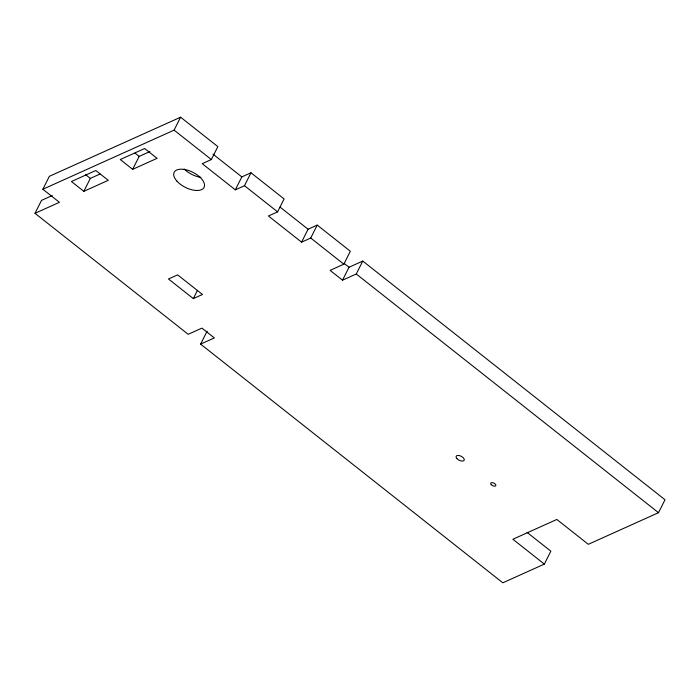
<?xml version="1.0" encoding="UTF-8"?>
<svg xmlns="http://www.w3.org/2000/svg" width="700" height="700" viewBox="0 0 700 700"><rect width="100%" height="100%" fill="white"/><g stroke="black" fill="none" stroke-linecap="round" stroke-linejoin="round"><path stroke-width="1.05" d="M544.346 564.104L502.836 582.803L200.602 344.111L214.34 337.925L201.924 328.116L188.186 334.303L35 213.316L59.421 202.317L42.857 189.245L49.359 176.312L180.6 117.197L217.857 146.624L211.356 159.556L202.204 163.678L235.322 189.84L244.484 185.71L250.985 172.786L284.104 198.94L277.602 211.873L268.441 215.994L301.569 242.156L310.721 238.026L317.223 225.102L350.35 251.256L343.849 264.189L330.111 270.375L342.527 280.184L356.265 273.998L362.766 261.065L665 499.756L658.499 512.689L588.298 544.311L556.832 519.461L512.881 539.254L544.346 564.104L550.847 551.18L527.039 532.367M35 213.316L41.501 200.393L52.246 195.554M83.834 191.319L108.255 180.329L95.83 170.511L71.418 181.51L83.834 191.319L90.335 178.395L100.1 173.994M132.668 169.33L157.089 158.331L144.664 148.523L120.251 159.521L132.668 169.33L139.169 156.398L149.914 151.559M42.857 189.245L174.099 130.13L180.6 117.197M235.322 189.84L241.824 176.907L250.985 172.786M193.322 298.611L202.475 294.49L177.634 274.873L168.481 278.994L193.322 298.611L197.505 290.299M200.602 344.111L207.112 331.179M301.569 242.156L308.07 229.224L317.223 225.102M342.527 280.184L349.029 267.251L362.766 261.065M212.949 154.105L241.824 176.907M280.044 207.095L308.07 229.224M344.067 263.331L349.029 267.251M174.099 130.13L211.356 159.556M244.484 185.71L277.602 211.873M310.721 238.026L343.849 264.189M356.265 273.998L658.499 512.689M135.03 153.125L139.169 156.398M85.365 174.466L90.335 178.395M200.865 177.362A16.748 8.426 26.7 0 1 184.214 169.041M456.811 458.483A4.462 2.249 26.7 0 0 463.907 460.591A4.462 2.249 26.7 0 0 459.778 455.691A4.462 2.249 26.7 0 0 456.811 458.483M491.278 484.654A2.791 1.4 26.7 0 0 495.679 485.817A2.791 1.4 26.7 0 0 492.905 482.773A2.791 1.4 26.7 0 0 491.278 484.654M177.056 181.291A16.748 8.426 26.7 0 0 203.481 188.248A16.748 8.426 26.7 0 0 186.812 169.986A16.748 8.426 26.7 0 0 177.056 181.291"/></g></svg>
